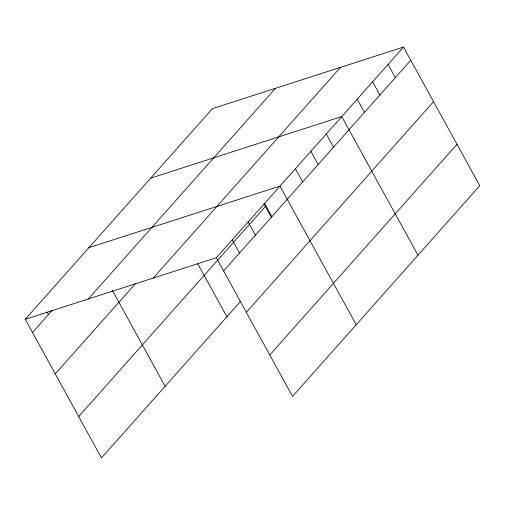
<?xml version="1.0" encoding="UTF-8"?>
<svg xmlns="http://www.w3.org/2000/svg" width="505" height="505" viewBox="0 0 505 505"><rect width="100%" height="100%" fill="white"/><g stroke="black" fill="none" stroke-linecap="round" stroke-linejoin="round"><path stroke-width="0.76" d="M240.79 301.144L101.467 457.94L25.25 319.305L212.453 108.626L403.533 47.06L479.75 185.695L292.546 396.374L216.329 257.739L403.533 47.06M32.509 332.511L52.015 310.556M88.306 298.985L275.509 88.306M55.266 373.902L135.391 283.734M153.274 278.053L340.477 67.373M78.711 416.549L265.914 205.87M223.589 270.945L410.792 60.259M246.345 312.336L433.549 101.656M269.79 354.983L456.993 144.304M150.679 178.151L341.759 116.579L417.97 255.221M88.899 247.677L279.978 186.105L356.195 324.747M25.25 319.305L216.329 257.739M388.086 64.438L395.346 77.644M372.646 81.823L379.905 95.022M357.199 99.201L364.459 112.407M326.312 133.964L333.571 147.17M310.865 151.342L318.125 164.548M295.425 168.727L302.684 181.933M264.405 203.117L271.98 216.91M264.065 204.014L271.324 217.219M248.157 221.922L255.416 235.128M232.243 239.831L239.503 253.037M197.707 263.698L226.897 316.786M112.47 290.545L165.116 386.312M46.971 311.964L48.423 314.602"/></g></svg>
